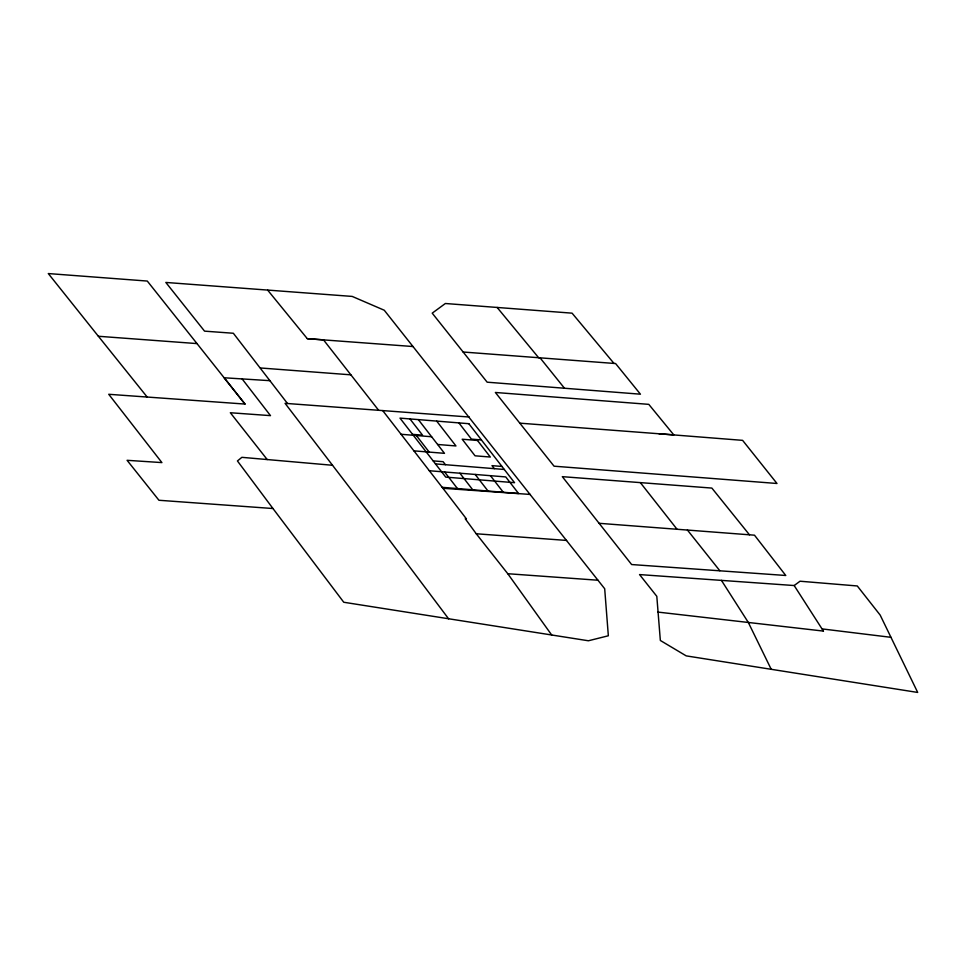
<?xml version="1.0" encoding="UTF-8"?>
<svg xmlns="http://www.w3.org/2000/svg" width="966" height="966" viewBox="0 0 966 966"><rect width="100%" height="100%" fill="white"/><g stroke="black" fill="none" stroke-linecap="round" stroke-linejoin="round"><path stroke-width="1.45" d="M794.173 585.541L800.029 581.218L857.289 585.964L880.183 615.101L917.7 692.441L686.21 655.878L660.346 640.47L656.808 596.324L639.552 574.577L794.173 585.541L823.43 631.088L657.967 612.094M270.178 380.689L224.16 377.778L245.002 404.066L108.735 394.285L161.902 462.593L127.089 460.311L158.943 500.267L272.967 508.527L343.763 602.253L588.403 640.772L608.339 635.773L604.692 588.741L384.251 310.231L352.192 296.417L165.838 282.446L204.55 331.145L233.349 333.258L287.506 403.522M382.705 410.586L442.935 488.289L530.346 494.447M599.101 523.306L754.494 535.188L785.769 575.482L631.631 564.542L562.321 476.661L711.87 488.084L749.471 534.802M442.935 488.289L466.397 518.863L465.262 518.778L476.25 533.775L507.778 573.719L598.002 580.228M267.691 290.15L307.309 338.68L323.501 339.863L378.636 410.284M476.25 533.775L566.595 540.429M307.309 338.68L412.989 346.528M463.064 352.01L615.584 363.542L640.434 394.188L487.154 382.186L432.213 313.153L445.362 303.505L572.077 313.165L613.99 363.409M197.004 343.594L147.291 281.058L48.3 273.559L98.375 336.265L197.004 343.594L245.002 404.066M469.283 417.022L285.079 403.341L371.016 515.53L448.635 618.844M260.434 367.974L350.887 374.832M519.877 423.168L673.785 434.893L648.79 404.356L495.377 392.474L554.061 466.192L776.978 483.483L742.6 440.351L658.981 433.758M412.579 434.35L422.54 435.159L409.958 418.93M481.406 439.928L471.444 439.119L458.862 422.891M401.059 434.277L431.633 436.753M437.61 444.469L455.952 445.954L436.68 421.091M413.919 450.856L444.481 453.332L418.338 419.606M433.142 460.879L443.104 461.688L445.435 464.694M501.958 466.445L491.996 465.648L494.338 468.655M435.485 463.897L504.3 469.464M429.327 470.744L505.737 476.926L518.585 493.505L442.174 487.323M332.521 465.274L241.874 457.329L237.431 460.951L272.967 508.527M890.954 637.318L822.356 628.938L823.43 631.088M497.128 307.442L538.642 357.722L540.042 357.831L564.47 388.223M98.375 336.265L147.146 397.002M687.394 530.008L719.815 570.725M267.22 459.562L230.343 412.748L270.492 415.634L242.128 378.913M640.349 482.626L676.997 529.199M490.45 475.695L503.31 492.274M475.175 474.451L488.023 491.03M459.888 473.219L472.736 489.798M416.346 435.509L429.194 452.088M444.614 471.976L457.461 488.555M507.778 573.719L551.719 635.036M721.433 580.373L748.312 622.442L771.206 669.293M468.824 423.7L399.996 418.121L445.724 477.107L514.54 482.686L468.824 423.7M477.47 440.46L462.195 439.228L475.043 455.807L490.317 457.039L477.47 440.46"/></g></svg>
